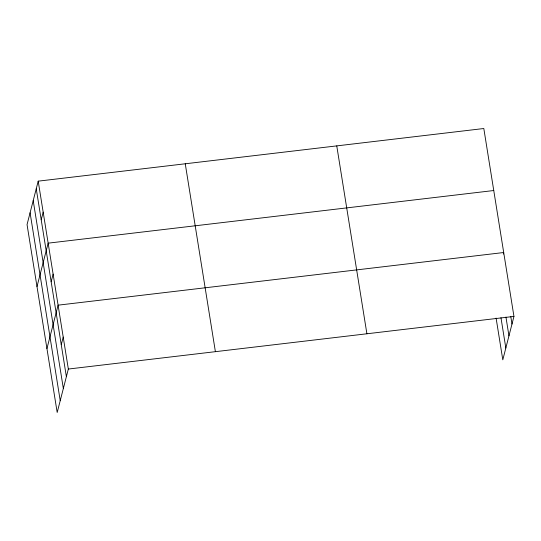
<?xml version="1.0" encoding="UTF-8"?>
<svg xmlns="http://www.w3.org/2000/svg" width="541" height="541" viewBox="0 0 541 541"><rect width="100%" height="100%" fill="white"/><g stroke="black" fill="none" stroke-linecap="round" stroke-linejoin="round"><path stroke-width="0.81" d="M38.201 181.154L27.05 224.589L57.19 412.479L68.342 369.043L38.201 181.154L483.81 128.521L513.95 316.411L502.799 359.846L496.097 318.074M41.211 219.802L43.172 212.16M36.998 286.595L48.149 243.159L493.757 190.527M51.158 281.807L53.119 274.165M46.945 348.6L58.097 305.165L503.705 252.525L503.313 254.054M61.255 344.752L63.216 337.104M68.342 369.043L513.95 316.411M510.805 316.681L511.989 324.052M505.936 317.026L508.953 335.866M500.973 317.729L505.828 348.032M336.759 145.887L366.899 333.777M185.252 163.788L215.392 351.677M36.24 188.802L66.381 376.692M33.204 200.61L63.344 388.499M30.08 212.782L60.22 400.671"/></g></svg>
